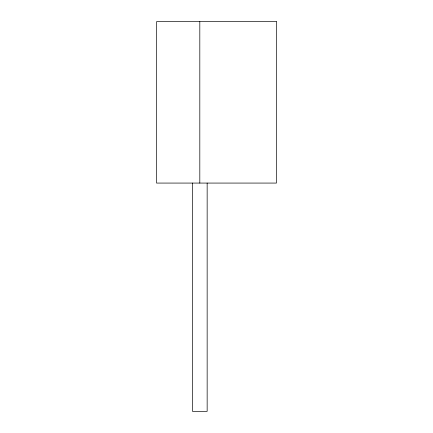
<?xml version="1.0" encoding="UTF-8"?>
<svg xmlns="http://www.w3.org/2000/svg" width="433" height="433" viewBox="0 0 433 433"><rect width="100%" height="100%" fill="white"/><g stroke="black" fill="none" stroke-linecap="round" stroke-linejoin="round"><path stroke-width="0.65" d="M207.153 183.072L207.153 411.35L192.479 411.35L192.479 183.072M199.813 21.65L199.813 183.072M276.449 21.65L156.551 21.65L156.551 183.072L276.449 183.072L276.449 21.65"/></g></svg>
